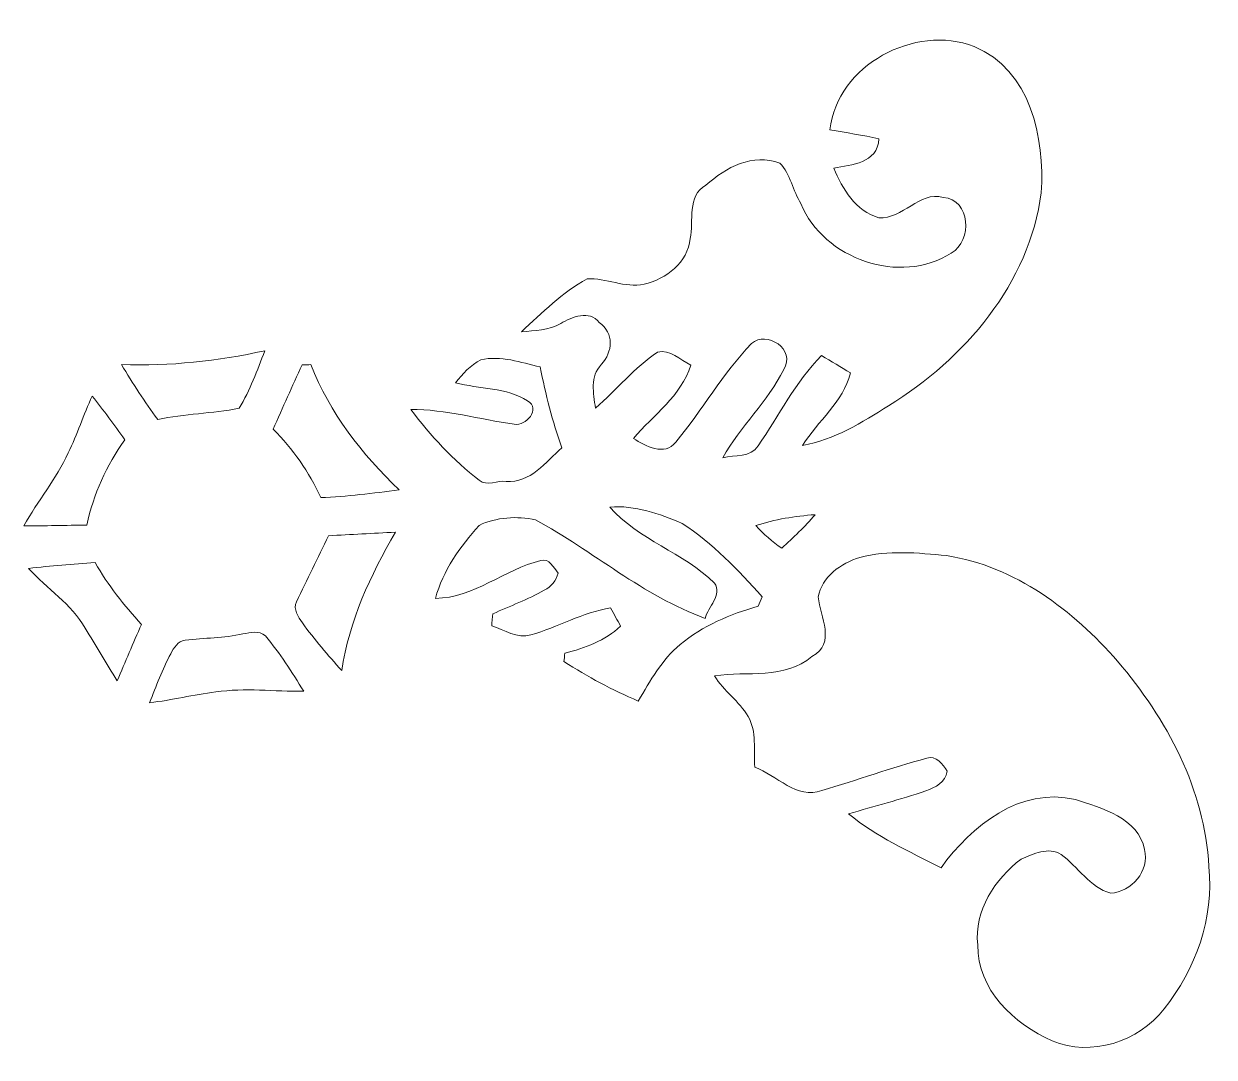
# Model space of a CAD drawing. Header units: centimetres. Extents: x -16.5 to 16.6, y -11.9 to 11.9.
# Drawn here: x -10.33 to 1.97, y -2.44 to 8.23 of the extents above; entities that cross this region are included whole.
import ezdxf

# ---------------------------------------------------------------- set-up
doc = ezdxf.new("R2010")
doc.units = ezdxf.units.CM
doc.header["$MEASUREMENT"] = 0
doc.layers.add('Layer 1', color=7, linetype='Continuous')

msp = doc.modelspace()

# ---------------------------------------------------------------- linework, layer by layer
at = {"layer": 'Layer 1', "color": 251, "lineweight": 9}
for points, knots in [([(-2.00254, 7.13775), (-1.83321, 7.10847), (-1.66281, 7.08413), (-1.4956, 7.04427), (-1.4956, 7.04427), (-1.51218, 6.79062), (-1.77888, 6.77863), (-1.96091, 6.743), (-1.96091, 6.743), (-1.87342, 6.52639), (-1.73619, 6.30061), (-1.49771, 6.23076), (-1.49771, 6.23076), (-1.24583, 6.21207), (-1.08214, 6.50981), (-0.83132, 6.43961), (-0.83132, 6.43961), (-0.54945, 6.41879), (-0.52334, 5.99264), (-0.74877, 5.86564), (-0.74877, 5.86564), (-1.27546, 5.52697), (-2.06428, 5.80178), (-2.30311, 6.37575), (-2.30311, 6.37575), (-2.38283, 6.51052), (-2.40964, 6.6795), (-2.52006, 6.7945), (-2.52006, 6.7945), (-2.79876, 6.90033), (-3.07604, 6.75252), (-3.28348, 6.5659), (-3.28348, 6.5659), (-3.48456, 6.45583), (-3.40518, 6.19548), (-3.44575, 6.01521), (-3.44575, 6.01521), (-3.46974, 5.76651), (-3.69376, 5.6), (-3.922, 5.54285), (-3.922, 5.54285), (-4.12062, 5.50087), (-4.315, 5.61199), (-4.51149, 5.59929), (-4.51149, 5.59929), (-4.76549, 5.45853), (-4.97716, 5.24828), (-5.18953, 5.05248), (-5.18953, 5.05248), (-5.0516, 5.06447), (-4.90625, 5.06377), (-4.78349, 5.13891), (-4.78349, 5.13891), (-4.66707, 5.20277), (-4.48821, 5.2832), (-4.38485, 5.14738), (-4.38485, 5.14738), (-4.23139, 5.04155), (-4.24479, 4.84152), (-4.36333, 4.71593), (-4.36333, 4.71593), (-4.48398, 4.58788), (-4.44482, 4.4189), (-4.42506, 4.26367), (-4.42506, 4.26367), (-4.20564, 4.45029), (-4.0236, 4.68207), (-3.78266, 4.84188), (-3.78266, 4.84188), (-3.65601, 4.87222), (-3.54665, 4.76109), (-3.44011, 4.70747), (-3.44011, 4.70747), (-3.53889, 4.38891), (-3.82464, 4.19312), (-4.03278, 3.95111), (-4.03278, 3.95111), (-3.91107, 3.86927), (-3.70646, 3.76343), (-3.59498, 3.91266), (-3.59498, 3.91266), (-3.31981, 4.24039), (-3.11026, 4.62104), (-2.81252, 4.93078), (-2.81252, 4.93078), (-2.65694, 5.07048), (-2.3472, 4.86798), (-2.47914, 4.66267), (-2.47914, 4.66267), (-2.64424, 4.3307), (-2.92682, 4.07458), (-3.10814, 3.75144), (-3.10814, 3.75144), (-2.98432, 3.78001), (-2.82275, 3.75285), (-2.74408, 3.87209), (-2.74408, 3.87209), (-2.531, 4.18712), (-2.35849, 4.53355), (-2.08721, 4.80589), (-2.08721, 4.80589), (-1.98808, 4.74662), (-1.88859, 4.68665), (-1.78946, 4.62633), (-1.78946, 4.62633), (-1.86566, 4.32435), (-2.12707, 4.13315), (-2.28406, 3.87773), (-2.28406, 3.87773), (-1.95879, 3.937), (-1.67058, 4.11374), (-1.39506, 4.28802), (-1.39506, 4.28802), (-0.61224, 4.77167), (0.06015, 5.54955), (0.18151, 6.48829), (0.18151, 6.48829), (0.2189, 7.05591), (0.07144, 7.75688), (-0.51205, 8.0003), (-0.51205, 8.0003), (-1.12342, 8.23383), (-1.92775, 7.8098), (-2.00254, 7.13775), (-2.00254, 7.13775), (-2.00254, 7.13775), (-2.00254, 7.13775), (-2.00254, 7.13775)], [0, 0, 0, 0, 0.03030303, 0.03030303, 0.03030303, 0.03030303, 0.06060606, 0.06060606, 0.06060606, 0.06060606, 0.09090909, 0.09090909, 0.09090909, 0.09090909, 0.12121212, 0.12121212, 0.12121212, 0.12121212, 0.15151515, 0.15151515, 0.15151515, 0.15151515, 0.18181818, 0.18181818, 0.18181818, 0.18181818, 0.21212121, 0.21212121, 0.21212121, 0.21212121, 0.24242424, 0.24242424, 0.24242424, 0.24242424, 0.27272727, 0.27272727, 0.27272727, 0.27272727, 0.3030303, 0.3030303, 0.3030303, 0.3030303, 0.33333333, 0.33333333, 0.33333333, 0.33333333, 0.36363636, 0.36363636, 0.36363636, 0.36363636, 0.39393939, 0.39393939, 0.39393939, 0.39393939, 0.42424242, 0.42424242, 0.42424242, 0.42424242, 0.45454545, 0.45454545, 0.45454545, 0.45454545, 0.48484848, 0.48484848, 0.48484848, 0.48484848, 0.51515152, 0.51515152, 0.51515152, 0.51515152, 0.54545455, 0.54545455, 0.54545455, 0.54545455, 0.57575758, 0.57575758, 0.57575758, 0.57575758, 0.60606061, 0.60606061, 0.60606061, 0.60606061, 0.63636364, 0.63636364, 0.63636364, 0.63636364, 0.66666667, 0.66666667, 0.66666667, 0.66666667, 0.6969697, 0.6969697, 0.6969697, 0.6969697, 0.72727273, 0.72727273, 0.72727273, 0.72727273, 0.75757576, 0.75757576, 0.75757576, 0.75757576, 0.78787879, 0.78787879, 0.78787879, 0.78787879, 0.81818182, 0.81818182, 0.81818182, 0.81818182, 0.84848485, 0.84848485, 0.84848485, 0.84848485, 0.87878788, 0.87878788, 0.87878788, 0.87878788, 0.90909091, 0.90909091, 0.90909091, 0.90909091, 0.93939394, 0.93939394, 0.93939394, 0.93939394, 1, 1, 1, 1]), ([(-9.32091, 4.71347), (-9.20838, 4.51661), (-9.07961, 4.33), (-8.94803, 4.14549), (-8.94803, 4.14549), (-8.67039, 4.20688), (-8.38358, 4.20688), (-8.10595, 4.26191), (-8.10595, 4.26191), (-7.99412, 4.44888), (-7.91933, 4.65385), (-7.84136, 4.85599), (-7.84136, 4.85599), (-8.3282, 4.7498), (-8.82209, 4.69547), (-9.32091, 4.71347), (-9.32091, 4.71347), (-9.32091, 4.71347), (-9.32091, 4.71347), (-9.32091, 4.71347)], [0, 0, 0, 0, 0.16666667, 0.16666667, 0.16666667, 0.16666667, 0.33333333, 0.33333333, 0.33333333, 0.33333333, 0.5, 0.5, 0.5, 0.5, 0.66666667, 0.66666667, 0.66666667, 0.66666667, 1, 1, 1, 1]), ([(-5.60934, 4.76215), (-5.71658, 4.70923), (-5.79561, 4.61538), (-5.8711, 4.52579), (-5.8711, 4.52579), (-5.62521, 4.46017), (-5.34123, 4.47781), (-5.12533, 4.33705), (-5.12533, 4.33705), (-4.98563, 4.25838), (-5.14156, 4.07247), (-5.26397, 4.09822), (-5.26397, 4.09822), (-5.62098, 4.1462), (-5.97094, 4.25062), (-6.33394, 4.25062), (-6.33394, 4.25062), (-6.13039, 3.97828), (-5.89368, 3.72745), (-5.62557, 3.5179), (-5.62557, 3.5179), (-5.54619, 3.45475), (-5.43295, 3.51825), (-5.34723, 3.50555), (-5.34723, 3.50555), (-5.09464, 3.48721), (-4.93977, 3.70699), (-4.77114, 3.85339), (-4.77114, 3.85339), (-4.87062, 4.12468), (-4.938, 4.40655), (-4.99656, 4.68912), (-4.99656, 4.68912), (-5.19729, 4.73569), (-5.4012, 4.80977), (-5.60934, 4.76215), (-5.60934, 4.76215), (-5.60934, 4.76215), (-5.60934, 4.76215), (-5.60934, 4.76215)], [0, 0, 0, 0, 0.09090909, 0.09090909, 0.09090909, 0.09090909, 0.18181818, 0.18181818, 0.18181818, 0.18181818, 0.27272727, 0.27272727, 0.27272727, 0.27272727, 0.36363636, 0.36363636, 0.36363636, 0.36363636, 0.45454545, 0.45454545, 0.45454545, 0.45454545, 0.54545455, 0.54545455, 0.54545455, 0.54545455, 0.63636364, 0.63636364, 0.63636364, 0.63636364, 0.72727273, 0.72727273, 0.72727273, 0.72727273, 0.81818182, 0.81818182, 0.81818182, 0.81818182, 1, 1, 1, 1]), ([(-7.45578, 4.70923), (-7.55632, 4.48909), (-7.65616, 4.26861), (-7.75423, 4.04707), (-7.75423, 4.04707), (-7.55173, 3.84105), (-7.38205, 3.60327), (-7.26351, 3.33869), (-7.26351, 3.33869), (-6.99223, 3.35104), (-6.72235, 3.38173), (-6.45354, 3.41983), (-6.45354, 3.41983), (-6.83701, 3.78848), (-7.17109, 4.21146), (-7.36406, 4.71241), (-7.36406, 4.71241), (-7.38699, 4.71135), (-7.43285, 4.70994), (-7.45578, 4.70923), (-7.45578, 4.70923), (-7.45578, 4.70923), (-7.45578, 4.70923), (-7.45578, 4.70923)], [0, 0, 0, 0, 0.14285714, 0.14285714, 0.14285714, 0.14285714, 0.28571429, 0.28571429, 0.28571429, 0.28571429, 0.42857143, 0.42857143, 0.42857143, 0.42857143, 0.57142857, 0.57142857, 0.57142857, 0.57142857, 0.71428571, 0.71428571, 0.71428571, 0.71428571, 1, 1, 1, 1]), ([(-9.87195, 3.80083), (-9.99719, 3.53342), (-10.18628, 3.30306), (-10.33127, 3.04694), (-10.33127, 3.04694), (-10.11396, 3.04694), (-9.897, 3.05259), (-9.67934, 3.05541), (-9.67934, 3.05541), (-9.61231, 3.37573), (-9.47508, 3.6703), (-9.28634, 3.93735), (-9.28634, 3.93735), (-9.39429, 4.09081), (-9.51, 4.23933), (-9.62324, 4.3882), (-9.62324, 4.3882), (-9.71708, 4.19735), (-9.776, 3.99098), (-9.87195, 3.80083), (-9.87195, 3.80083), (-9.87195, 3.80083), (-9.87195, 3.80083), (-9.87195, 3.80083)], [0, 0, 0, 0, 0.14285714, 0.14285714, 0.14285714, 0.14285714, 0.28571429, 0.28571429, 0.28571429, 0.28571429, 0.42857143, 0.42857143, 0.42857143, 0.42857143, 0.57142857, 0.57142857, 0.57142857, 0.57142857, 0.71428571, 0.71428571, 0.71428571, 0.71428571, 1, 1, 1, 1]), ([(-4.2769, 3.24168), (-3.97951, 2.90125), (-3.51419, 2.77178), (-3.19563, 2.45533), (-3.19563, 2.45533), (-3.10568, 2.33645), (-3.26513, 2.20733), (-3.29088, 2.09162), (-3.29088, 2.09162), (-3.93082, 2.3241), (-4.45117, 2.78695), (-5.04419, 3.10938), (-5.04419, 3.10938), (-5.23363, 3.15136), (-5.452, 3.13584), (-5.62698, 3.05223), (-5.62698, 3.05223), (-5.82171, 2.83492), (-6.00233, 2.5848), (-6.07748, 2.298), (-6.07748, 2.298), (-5.67884, 2.30082), (-5.36451, 2.5975), (-4.98916, 2.68923), (-4.98916, 2.68923), (-4.90414, 2.71427), (-4.85334, 2.61585), (-4.81136, 2.55835), (-4.81136, 2.55835), (-4.82829, 2.48073), (-4.88368, 2.41865), (-4.95282, 2.38231), (-4.95282, 2.38231), (-5.12321, 2.28671), (-5.30701, 2.21792), (-5.48551, 2.13889), (-5.48551, 2.13889), (-5.48834, 2.1082), (-5.49398, 2.04611), (-5.49645, 2.01507), (-5.49645, 2.01507), (-5.36628, 1.97662), (-5.23434, 1.87501), (-5.09217, 1.92017), (-5.09217, 1.92017), (-4.81347, 2.00202), (-4.55736, 2.15265), (-4.26773, 2.19957), (-4.26773, 2.19957), (-4.23351, 2.13642), (-4.19929, 2.07328), (-4.16471, 2.00978), (-4.16471, 2.00978), (-4.32452, 1.86055), (-4.53372, 1.78541), (-4.74186, 1.73108), (-4.74186, 1.73108), (-4.74398, 1.70956), (-4.74786, 1.66652), (-4.74997, 1.64465), (-4.74997, 1.64465), (-4.5062, 1.48696), (-4.24868, 1.35185), (-3.98198, 1.23649), (-3.98198, 1.23649), (-3.85921, 1.44604), (-3.73821, 1.66441), (-3.54841, 1.82104), (-3.54841, 1.82104), (-3.31699, 2.01648), (-3.03194, 2.13325), (-2.74408, 2.21756), (-2.74408, 2.21756), (-2.72997, 2.25002), (-2.7155, 2.28247), (-2.70104, 2.31493), (-2.70104, 2.31493), (-2.95292, 2.5908), (-3.21116, 2.87055), (-3.5283, 3.0727), (-3.5283, 3.0727), (-3.76361, 3.17253), (-4.01761, 3.26178), (-4.2769, 3.24168), (-4.2769, 3.24168), (-4.2769, 3.24168), (-4.2769, 3.24168), (-4.2769, 3.24168)], [0, 0, 0, 0, 0.04347826, 0.04347826, 0.04347826, 0.04347826, 0.08695652, 0.08695652, 0.08695652, 0.08695652, 0.13043478, 0.13043478, 0.13043478, 0.13043478, 0.17391304, 0.17391304, 0.17391304, 0.17391304, 0.2173913, 0.2173913, 0.2173913, 0.2173913, 0.26086957, 0.26086957, 0.26086957, 0.26086957, 0.30434783, 0.30434783, 0.30434783, 0.30434783, 0.34782609, 0.34782609, 0.34782609, 0.34782609, 0.39130435, 0.39130435, 0.39130435, 0.39130435, 0.43478261, 0.43478261, 0.43478261, 0.43478261, 0.47826087, 0.47826087, 0.47826087, 0.47826087, 0.52173913, 0.52173913, 0.52173913, 0.52173913, 0.56521739, 0.56521739, 0.56521739, 0.56521739, 0.60869565, 0.60869565, 0.60869565, 0.60869565, 0.65217391, 0.65217391, 0.65217391, 0.65217391, 0.69565217, 0.69565217, 0.69565217, 0.69565217, 0.73913043, 0.73913043, 0.73913043, 0.73913043, 0.7826087, 0.7826087, 0.7826087, 0.7826087, 0.82608696, 0.82608696, 0.82608696, 0.82608696, 0.86956522, 0.86956522, 0.86956522, 0.86956522, 0.91304348, 0.91304348, 0.91304348, 0.91304348, 1, 1, 1, 1]), ([(-2.76771, 3.04906), (-2.68763, 2.96122), (-2.59697, 2.88396), (-2.49925, 2.81623), (-2.49925, 2.81623), (-2.38178, 2.92841), (-2.25901, 3.03636), (-2.156, 3.16265), (-2.156, 3.16265), (-2.36343, 3.14678), (-2.57016, 3.11644), (-2.76771, 3.04906), (-2.76771, 3.04906), (-2.76771, 3.04906), (-2.76771, 3.04906), (-2.76771, 3.04906)], [0, 0, 0, 0, 0.2, 0.2, 0.2, 0.2, 0.4, 0.4, 0.4, 0.4, 0.6, 0.6, 0.6, 0.6, 1, 1, 1, 1]), ([(-7.18238, 2.94499), (-7.29068, 2.71674), (-7.40815, 2.49273), (-7.51363, 2.26307), (-7.51363, 2.26307), (-7.55173, 2.18511), (-7.49282, 2.10891), (-7.45331, 2.04505), (-7.45331, 2.04505), (-7.32772, 1.8729), (-7.18802, 1.71097), (-7.0462, 1.55152), (-7.0462, 1.55152), (-6.9693, 2.06552), (-6.74987, 2.53647), (-6.49234, 2.98168), (-6.49234, 2.98168), (-6.72235, 2.97039), (-6.95236, 2.95593), (-7.18238, 2.94499), (-7.18238, 2.94499), (-7.18238, 2.94499), (-7.18238, 2.94499), (-7.18238, 2.94499)], [0, 0, 0, 0, 0.14285714, 0.14285714, 0.14285714, 0.14285714, 0.28571429, 0.28571429, 0.28571429, 0.28571429, 0.42857143, 0.42857143, 0.42857143, 0.42857143, 0.57142857, 0.57142857, 0.57142857, 0.57142857, 0.71428571, 0.71428571, 0.71428571, 0.71428571, 1, 1, 1, 1]), ([(-1.6928, 2.72027), (-1.88506, 2.66347), (-2.08862, 2.52025), (-2.12213, 2.31211), (-2.12213, 2.31211), (-2.10273, 2.10714), (-1.93375, 1.83268), (-2.18775, 1.69898), (-2.18775, 1.69898), (-2.47103, 1.45486), (-2.85556, 1.55011), (-3.19387, 1.49684), (-3.19387, 1.49684), (-3.09827, 1.34056), (-2.93952, 1.23543), (-2.84638, 1.07774), (-2.84638, 1.07774), (-2.75607, 0.91863), (-2.79064, 0.7299), (-2.7783, 0.55457), (-2.7783, 0.55457), (-2.55499, 0.47308), (-2.34191, 0.21378), (-2.08615, 0.31433), (-2.08615, 0.31433), (-1.72279, 0.41875), (-1.36648, 0.54822), (-1.00171, 0.64629), (-1.00171, 0.64629), (-0.90434, 0.67733), (-0.83379, 0.58667), (-0.79075, 0.51259), (-0.79075, 0.51259), (-0.80345, 0.39758), (-0.91457, 0.34325), (-1.01123, 0.30903), (-1.01123, 0.30903), (-1.27405, 0.21908), (-1.54358, 0.14993), (-1.80992, 0.07232), (-1.80992, 0.07232), (-1.52488, -0.16439), (-1.18127, -0.31715), (-0.85389, -0.48507), (-0.85389, -0.48507), (-0.53851, -0.05292), (-0.03792, 0.3556), (0.53464, 0.21943), (0.53464, 0.21943), (0.8031, 0.1337), (1.18975, 0.02646), (1.24901, -0.29633), (1.24901, -0.29633), (1.3044, -0.52176), (1.11284, -0.7306), (0.89906, -0.74824), (0.89906, -0.74824), (0.68527, -0.68969), (0.55828, -0.47272), (0.38718, -0.34713), (0.38718, -0.34713), (0.25947, -0.26776), (0.09543, -0.34008), (-0.02663, -0.39582), (-0.02663, -0.39582), (-0.29686, -0.60078), (-0.51382, -0.92992), (-0.47501, -1.28235), (-0.47501, -1.28235), (-0.48171, -1.74131), (-0.0993, -2.10327), (0.29581, -2.27259), (0.29581, -2.27259), (0.69656, -2.44228), (1.18798, -2.28353), (1.45045, -1.94416), (1.45045, -1.94416), (1.77818, -1.53564), (1.96868, -0.99907), (1.91365, -0.47272), (1.91365, -0.47272), (1.87449, 0.32209), (1.47726, 1.05304), (0.97103, 1.64818), (0.97103, 1.64818), (0.50994, 2.17488), (-0.08837, 2.62996), (-0.79604, 2.73932), (-0.79604, 2.73932), (-1.09237, 2.7686), (-1.40176, 2.79823), (-1.6928, 2.72027), (-1.6928, 2.72027), (-1.6928, 2.72027), (-1.6928, 2.72027), (-1.6928, 2.72027)], [0, 0, 0, 0, 0.04, 0.04, 0.04, 0.04, 0.08, 0.08, 0.08, 0.08, 0.12, 0.12, 0.12, 0.12, 0.16, 0.16, 0.16, 0.16, 0.2, 0.2, 0.2, 0.2, 0.24, 0.24, 0.24, 0.24, 0.28, 0.28, 0.28, 0.28, 0.32, 0.32, 0.32, 0.32, 0.36, 0.36, 0.36, 0.36, 0.4, 0.4, 0.4, 0.4, 0.44, 0.44, 0.44, 0.44, 0.48, 0.48, 0.48, 0.48, 0.52, 0.52, 0.52, 0.52, 0.56, 0.56, 0.56, 0.56, 0.6, 0.6, 0.6, 0.6, 0.64, 0.64, 0.64, 0.64, 0.68, 0.68, 0.68, 0.68, 0.72, 0.72, 0.72, 0.72, 0.76, 0.76, 0.76, 0.76, 0.8, 0.8, 0.8, 0.8, 0.84, 0.84, 0.84, 0.84, 0.88, 0.88, 0.88, 0.88, 0.92, 0.92, 0.92, 0.92, 1, 1, 1, 1]), ([(-10.28118, 2.60773), (-10.0935, 2.39501), (-9.83844, 2.24296), (-9.69874, 1.98967), (-9.69874, 1.98967), (-9.58091, 1.81293), (-9.48425, 1.62278), (-9.36501, 1.44674), (-9.36501, 1.44674), (-9.28458, 1.64183), (-9.20168, 1.83586), (-9.11489, 2.02812), (-9.11489, 2.02812), (-9.29622, 2.22462), (-9.46132, 2.43664), (-9.59538, 2.66771), (-9.59538, 2.66771), (-9.82468, 2.65324), (-10.05328, 2.63384), (-10.28118, 2.60773), (-10.28118, 2.60773), (-10.28118, 2.60773), (-10.28118, 2.60773), (-10.28118, 2.60773)], [0, 0, 0, 0, 0.14285714, 0.14285714, 0.14285714, 0.14285714, 0.28571429, 0.28571429, 0.28571429, 0.28571429, 0.42857143, 0.42857143, 0.42857143, 0.42857143, 0.57142857, 0.57142857, 0.57142857, 0.57142857, 0.71428571, 0.71428571, 0.71428571, 0.71428571, 1, 1, 1, 1]), ([(-8.06714, 1.93075), (-8.26329, 1.88666), (-8.46543, 1.88877), (-8.66404, 1.8669), (-8.66404, 1.8669), (-8.73848, 1.85702), (-8.77975, 1.78541), (-8.81362, 1.7265), (-8.81362, 1.7265), (-8.89793, 1.56316), (-8.96531, 1.39136), (-9.03093, 1.21955), (-9.03093, 1.21955), (-8.80163, 1.24636), (-8.57726, 1.30387), (-8.34795, 1.33068), (-8.34795, 1.33068), (-8.04668, 1.37654), (-7.74223, 1.3335), (-7.43955, 1.33809), (-7.43955, 1.33809), (-7.55914, 1.5367), (-7.68438, 1.7332), (-7.83537, 1.90994), (-7.83537, 1.90994), (-7.89851, 1.97062), (-7.99094, 1.94134), (-8.06714, 1.93075)], [0, 0, 0, 0, 0.125, 0.125, 0.125, 0.125, 0.25, 0.25, 0.25, 0.25, 0.375, 0.375, 0.375, 0.375, 0.5, 0.5, 0.5, 0.5, 0.625, 0.625, 0.625, 0.625, 0.75, 0.75, 0.75, 0.75, 1, 1, 1, 1])]:
    msp.add_open_spline(points, degree=3, knots=knots, dxfattribs=at)

doc.saveas('drawing.dxf')
